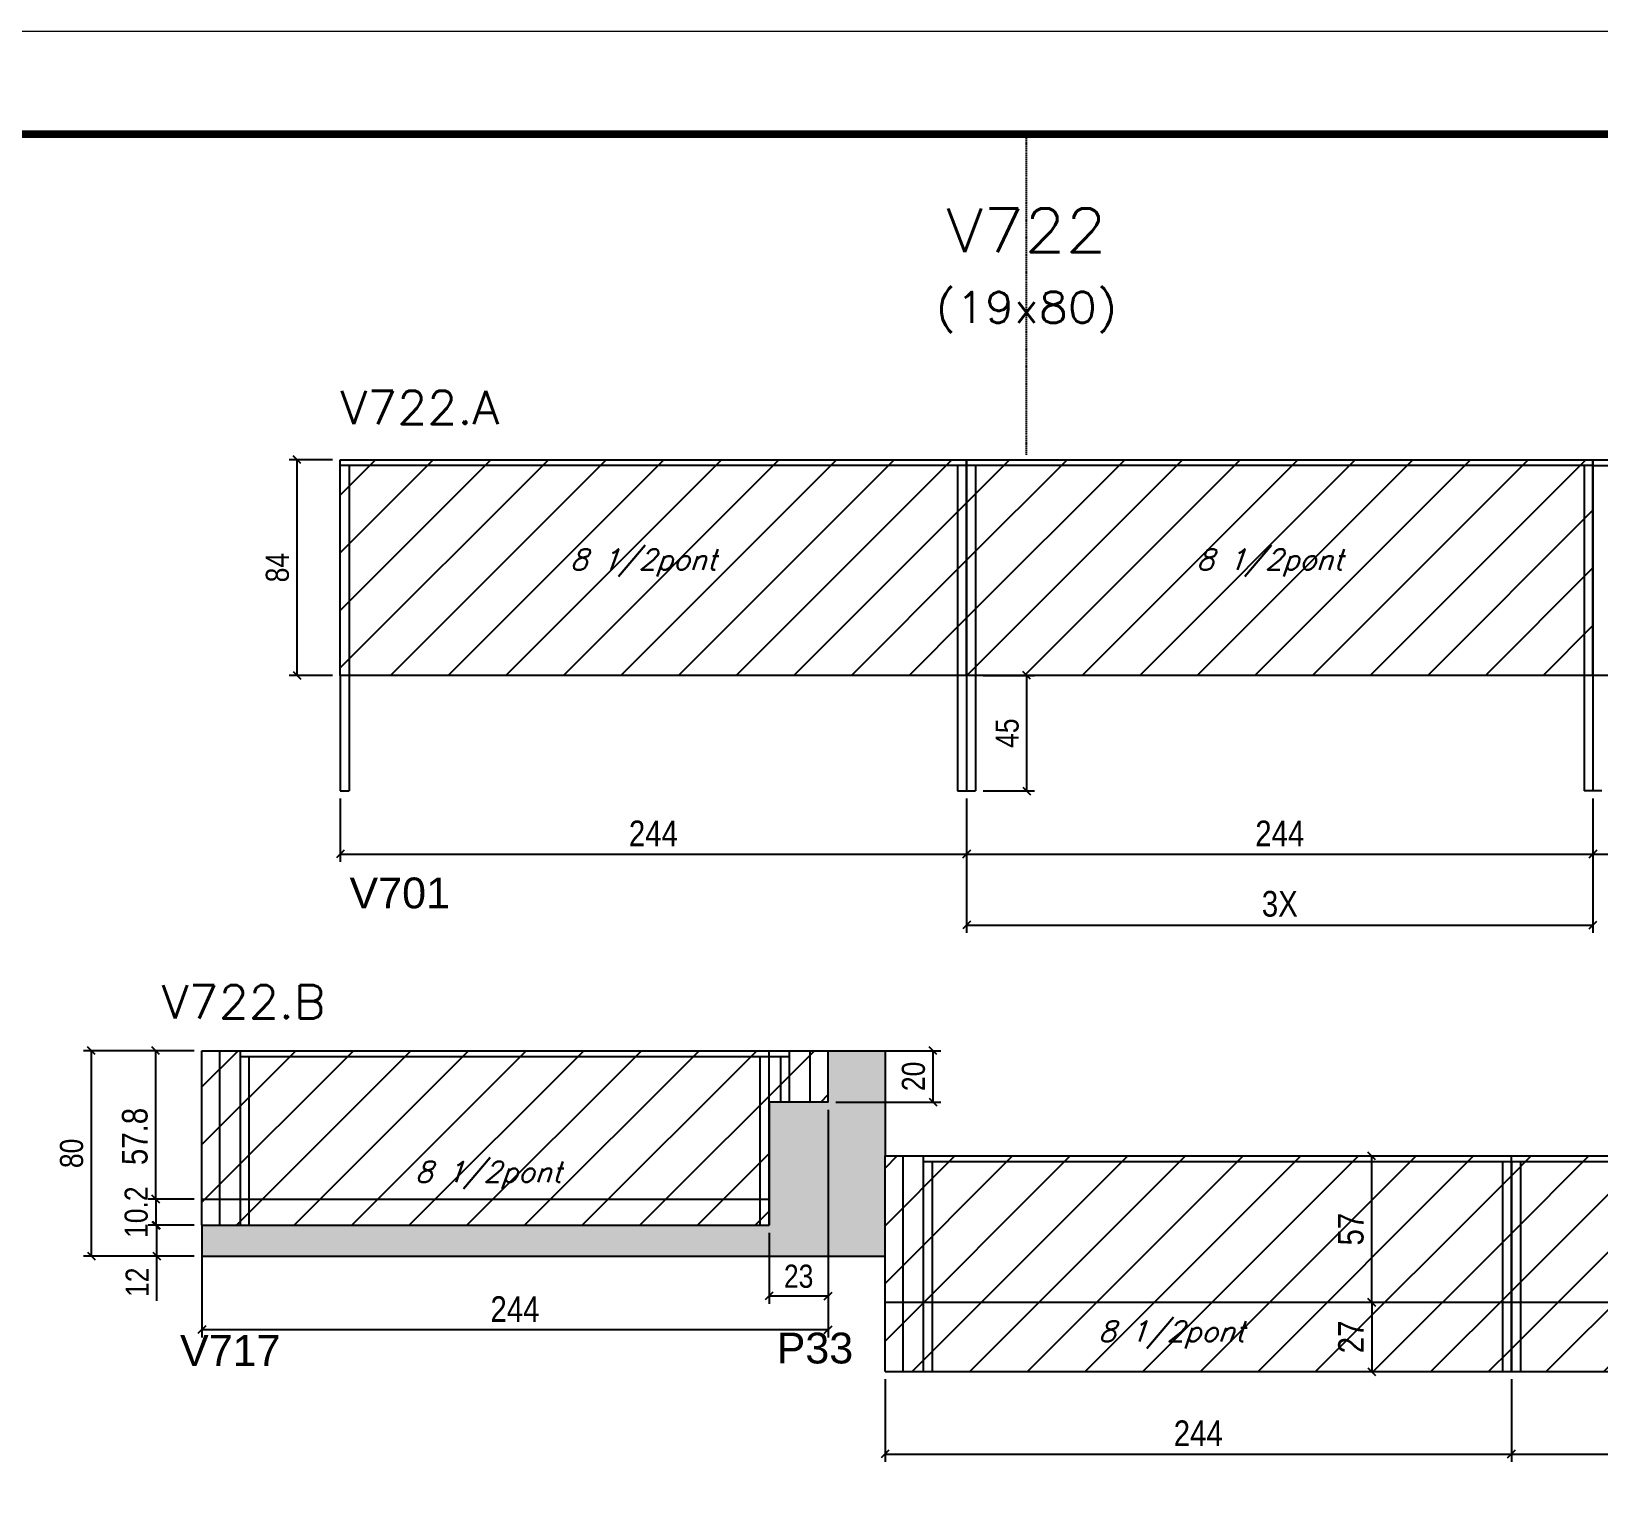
# Model space of a CAD drawing. Extents: x -20960 to -5926, y -2106 to 21915.
# Drawn here: x -11837 to -11226, y 13308 to 13875 of the extents above; entities that cross this region are included whole.
import ezdxf
from ezdxf.enums import TextEntityAlignment as Align

# ---------------------------------------------------------------- set-up
doc = ezdxf.new("R2010")
doc.units = 0
doc.linetypes.add('DASHED', pattern=[0.75, 0.5, -0.25])
doc.linetypes.add('HIDDEN', pattern=[0.375, 0.25, -0.125])
for name, color, linetype in [('5', 5, 'Continuous'), ('COTA', 241, 'Continuous'), ('Painéis', 200, 'Continuous'), ('Reaproveitamento', 251, 'Continuous'), ('SARR_2.2x7', 40, 'Continuous'), ('SARR_3.5x7', 81, 'Continuous'), ('texto', 7, 'Continuous'), ('Texto de Titulo', 7, 'Continuous'), ('Texto Qtd Sarr', 242, 'Continuous')]:
    doc.layers.add(name, color=color, linetype=linetype)
for name, color, linetype, lineweight in [('Folhas', 255, 'Continuous', 9), ('SARRAFO DE PRESSAO', 251, 'DASHED', 9), ('Texto Seção', 7, 'Continuous', 15)]:
    doc.layers.add(name, color=color, linetype=linetype, lineweight=lineweight)
doc.styles.add('COTA TECNICA', font='techl___.ttf', dxfattribs={"height": 10})
doc.styles.add('COTA TECNICA-50', font='techl___.ttf', dxfattribs={"height": 9})
doc.styles.add('REGUA-120', font='ROMANS.shx', dxfattribs={"height": 15})
doc.styles.add('Romans', font='romans.shx')
doc.styles.get("Standard").update_dxf_attribs({"font": 'arial.ttf'})
doc.dimstyles.new('COTA PAINEL-50', dxfattribs={"dimtxt": 9, "dimasz": 3, "dimexe": 3, "dimexo": 3, "dimgap": 3, "dimtad": 1, "dimdec": 1, "dimzin": 12, "dimdsep": 46, "dimtxsty": 'COTA TECNICA-50', "dimblk1": 'OBLIQUE', "dimblk2": 'OBLIQUE', "dimsah": 1, "dimcen": 0.9, "dimclrd": 4, "dimclre": 4, "dimclrt": 240, "dimadec": 1, "dimazin": 3, "dimtfac": 1, "dimtdec": 1, "dimtmove": 0, "dimatfit": 3, "dimfxl": 1, "dimtolj": 1, "dimtzin": 12, "dimarcsym": 0})
doc.dimstyles.new('PAINEL', dxfattribs={"dimtxt": 10, "dimasz": 3, "dimexe": 3, "dimexo": 3, "dimgap": 3, "dimtad": 1, "dimdec": 1, "dimzin": 12, "dimdsep": 46, "dimtxsty": 'COTA TECNICA', "dimblk1": 'OBLIQUE', "dimblk2": 'OBLIQUE', "dimsah": 1, "dimcen": 0.9, "dimclrd": 4, "dimclre": 4, "dimclrt": 240, "dimadec": 1, "dimazin": 3, "dimtfac": 1, "dimtdec": 1, "dimtmove": 0, "dimatfit": 3, "dimfxl": 1, "dimtolj": 1, "dimtzin": 12, "dimarcsym": 0})
pattern_1 = [(45, (-2998.156, -3677.611), (-11.22532, 11.22532), [])]
pattern_2 = [(45, (-1445.447, -3087.304), (-11.22532, 11.22532), [])]

# ---------------------------------------------------------------- blocks, each defined once
blk = doc.blocks.new('9999999999')
at = {"layer": 'Folhas'}
blk.add_lwpolyline([(98138.98, 34190.21), (99623.98, 34190.21), (99623.98, 35240.21), (98138.98, 35240.21)], close=True, dxfattribs=at)
at = {"layer": 'Folhas', "color": 30, "const_width": 3}
blk.add_lwpolyline([(98213.98, 34230.21), (99583.98, 34230.21), (99583.98, 35200.21), (98213.98, 35200.21)], close=True, dxfattribs=at)
blk = doc.blocks.new('_Oblique')
at = {"color": 0, "linetype": 'ByBlock', "lineweight": -2}
blk.add_line((-0.5, -0.5), (0.5, 0.5), dxfattribs=at)
blk = doc.blocks.new('*D903')
at = {"layer": 'COTA', "color": 4, "lineweight": -2, "ltscale": 25, "transparency": 16777216}
for p, q in [((-11526.38, 13455.28), (-11526.38, 13366.56)), ((-11770.36, 13407.28), (-11770.36, 13366.56)), ((-11526.38, 13369.56), (-11770.36, 13369.56))]:
    blk.add_line(p, q, dxfattribs=at)
at = {"layer": 'Defpoints', "color": 0, "ltscale": 25, "transparency": 16777216}
for p in [(-11526.38, 13458.28), (-11770.36, 13410.28), (-11770.36, 13369.56)]:
    blk.add_point(p, dxfattribs=at)
at = {"layer": 'COTA', "color": 4, "lineweight": -2, "ltscale": 25, "transparency": 16777216, "xscale": 3, "yscale": 3, "zscale": 3, "rotation": 180}
blk.add_blockref('_Oblique', (-11770.36, 13369.56), dxfattribs=at)
at = {"layer": 'COTA', "color": 4, "lineweight": -2, "ltscale": 25, "transparency": 16777216, "xscale": 3, "yscale": 3, "zscale": 3}
blk.add_blockref('_Oblique', (-11526.38, 13369.56), dxfattribs=at)
at = {"layer": 'COTA', "color": 240, "ltscale": 25, "transparency": 16777216, "insert": (-11648.37, 13377.63), "char_height": 10, "attachment_point": 5, "style": 'COTA TECNICA'}
blk.add_mtext('\\A1;244', dxfattribs=at)
blk = doc.blocks.new('*D904')
at = {"layer": 'COTA', "color": 4, "lineweight": -2, "ltscale": 25, "transparency": 16777216}
for p, q in [((-11773.36, 13478.28), (-11791.3, 13478.28)), ((-11788.3, 13420.48), (-11788.3, 13478.28)), ((-11773.36, 13420.48), (-11791.3, 13420.48))]:
    blk.add_line(p, q, dxfattribs=at)
at = {"layer": 'Defpoints', "color": 0, "ltscale": 25, "transparency": 16777216}
for p in [(-11788.3, 13478.28), (-11770.36, 13478.28), (-11770.36, 13420.48)]:
    blk.add_point(p, dxfattribs=at)
at = {"layer": 'COTA', "color": 4, "lineweight": -2, "ltscale": 25, "transparency": 16777216, "xscale": 3, "yscale": 3, "zscale": 3}
for p, rotation in [((-11788.3, 13478.28), 90), ((-11788.3, 13420.48), 270)]:
    blk.add_blockref('_Oblique', p, dxfattribs=dict(at, rotation=rotation))
at = {"layer": 'COTA', "color": 240, "ltscale": 25, "transparency": 16777216, "insert": (-11796.43, 13444.88), "char_height": 10, "attachment_point": 5, "rotation": 90, "style": 'COTA TECNICA'}
blk.add_mtext('\\A1;57.8', dxfattribs=at)
blk = doc.blocks.new('*D952')
at = {"layer": 'COTA', "color": 4, "lineweight": -2, "ltscale": 25, "transparency": 16777216}
for p, q in [((-11504.22, 13350.28), (-11504.22, 13318.18)), ((-11260.22, 13350.28), (-11260.22, 13318.18)), ((-11504.22, 13321.18), (-11260.22, 13321.18))]:
    blk.add_line(p, q, dxfattribs=at)
at = {"layer": 'Defpoints', "color": 0, "ltscale": 25, "transparency": 16777216}
for p in [(-11504.22, 13353.28), (-11260.22, 13353.28), (-11260.22, 13321.18)]:
    blk.add_point(p, dxfattribs=at)
at = {"layer": 'COTA', "color": 4, "lineweight": -2, "ltscale": 25, "transparency": 16777216, "xscale": 3, "yscale": 3, "zscale": 3, "rotation": 180}
blk.add_blockref('_Oblique', (-11504.22, 13321.18), dxfattribs=at)
at = {"layer": 'COTA', "color": 4, "lineweight": -2, "ltscale": 25, "transparency": 16777216, "xscale": 3, "yscale": 3, "zscale": 3}
blk.add_blockref('_Oblique', (-11260.22, 13321.18), dxfattribs=at)
at = {"layer": 'COTA', "color": 240, "ltscale": 25, "transparency": 16777216, "insert": (-11382.22, 13329.25), "char_height": 10, "attachment_point": 5, "style": 'COTA TECNICA'}
blk.add_mtext('\\A1;244', dxfattribs=at)
blk = doc.blocks.new('*D953')
at = {"layer": 'COTA', "color": 4, "lineweight": -2, "ltscale": 25, "transparency": 16777216}
for p, q in [((-11260.22, 13350.28), (-11260.22, 13318.18)), ((-11122.24, 13350.28), (-11122.24, 13318.18)), ((-11260.22, 13321.18), (-11122.24, 13321.18))]:
    blk.add_line(p, q, dxfattribs=at)
at = {"layer": 'Defpoints', "color": 0, "ltscale": 25, "transparency": 16777216}
for p in [(-11260.22, 13353.28), (-11122.24, 13353.28), (-11122.24, 13321.18)]:
    blk.add_point(p, dxfattribs=at)
at = {"layer": 'COTA', "color": 4, "lineweight": -2, "ltscale": 25, "transparency": 16777216, "xscale": 3, "yscale": 3, "zscale": 3, "rotation": 180}
blk.add_blockref('_Oblique', (-11260.22, 13321.18), dxfattribs=at)
at = {"layer": 'COTA', "color": 4, "lineweight": -2, "ltscale": 25, "transparency": 16777216, "xscale": 3, "yscale": 3, "zscale": 3}
blk.add_blockref('_Oblique', (-11122.24, 13321.18), dxfattribs=at)
at = {"layer": 'COTA', "color": 240, "ltscale": 25, "transparency": 16777216, "insert": (-11191.23, 13329.42), "char_height": 10, "attachment_point": 5, "style": 'COTA TECNICA'}
blk.add_mtext('\\A1;138', dxfattribs=at)
blk = doc.blocks.new('*D961')
at = {"layer": 'COTA', "color": 4, "lineweight": -2, "ltscale": 25, "transparency": 16777216}
for p, q in [((-11323.73, 13380.28), (-11311.65, 13380.28)), ((-11314.65, 13380.28), (-11314.65, 13353.28)), ((-11323.73, 13353.28), (-11311.65, 13353.28))]:
    blk.add_line(p, q, dxfattribs=at)
at = {"layer": 'Defpoints', "color": 0, "ltscale": 25, "transparency": 16777216}
for p in [(-11326.73, 13380.28), (-11326.73, 13353.28), (-11314.65, 13353.28)]:
    blk.add_point(p, dxfattribs=at)
at = {"layer": 'COTA', "color": 4, "lineweight": -2, "ltscale": 25, "transparency": 16777216, "xscale": 3, "yscale": 3, "zscale": 3}
for p, rotation in [((-11314.65, 13380.28), 90), ((-11314.65, 13353.28), 270)]:
    blk.add_blockref('_Oblique', p, dxfattribs=dict(at, rotation=rotation))
at = {"layer": 'COTA', "color": 240, "ltscale": 25, "transparency": 16777216, "insert": (-11322.72, 13366.78), "char_height": 10, "attachment_point": 5, "rotation": 90, "style": 'COTA TECNICA'}
blk.add_mtext('\\A1;27', dxfattribs=at)
blk = doc.blocks.new('*D905')
at = {"layer": 'COTA', "color": 4, "lineweight": -2, "ltscale": 25, "transparency": 16777216}
for p, q in [((-11326.65, 13437.28), (-11311.65, 13437.28)), ((-11314.65, 13380.28), (-11314.65, 13437.28)), ((-11323.73, 13380.28), (-11311.65, 13380.28))]:
    blk.add_line(p, q, dxfattribs=at)
at = {"layer": 'Defpoints', "color": 0, "ltscale": 25, "transparency": 16777216}
for p in [(-11329.65, 13437.28), (-11314.65, 13437.28), (-11326.73, 13380.28)]:
    blk.add_point(p, dxfattribs=at)
at = {"layer": 'COTA', "color": 4, "lineweight": -2, "ltscale": 25, "transparency": 16777216, "xscale": 3, "yscale": 3, "zscale": 3}
for p, rotation in [((-11314.65, 13437.28), 90), ((-11314.65, 13380.28), 270)]:
    blk.add_blockref('_Oblique', p, dxfattribs=dict(at, rotation=rotation))
at = {"layer": 'COTA', "color": 240, "ltscale": 25, "transparency": 16777216, "insert": (-11322.76, 13408.78), "char_height": 10, "attachment_point": 5, "rotation": 90, "style": 'COTA TECNICA'}
blk.add_mtext('\\A1;57', dxfattribs=at)
blk = doc.blocks.new('*D964')
at = {"layer": 'COTA', "color": 4, "lineweight": -2, "transparency": 16777216}
for p, q in [((-11773.36, 13420.48), (-11791.3, 13420.48)), ((-11788.3, 13420.48), (-11788.3, 13410.28)), ((-11773.36, 13410.28), (-11791.3, 13410.28))]:
    blk.add_line(p, q, dxfattribs=at)
at = {"layer": 'Defpoints', "color": 0, "transparency": 16777216}
for p in [(-11770.36, 13420.48), (-11788.3, 13410.28), (-11770.36, 13410.28)]:
    blk.add_point(p, dxfattribs=at)
at = {"layer": 'COTA', "color": 4, "lineweight": -2, "transparency": 16777216, "xscale": 3, "yscale": 3, "zscale": 3}
for p, rotation in [((-11788.3, 13420.48), 90), ((-11788.3, 13410.28), 270)]:
    blk.add_blockref('_Oblique', p, dxfattribs=dict(at, rotation=rotation))
at = {"layer": 'COTA', "color": 240, "transparency": 16777216, "insert": (-11795.89, 13415.38), "char_height": 9, "attachment_point": 5, "rotation": 90, "style": 'COTA TECNICA-50'}
blk.add_mtext('\\A1;10.2', dxfattribs=at)
blk = doc.blocks.new('*D885')
at = {"layer": 'COTA', "color": 4, "lineweight": -2, "ltscale": 25, "transparency": 16777216}
for p, q in [((-11472.45, 13576.47), (-11472.45, 13524.23)), ((-11228.45, 13576.47), (-11228.45, 13524.23)), ((-11472.45, 13527.23), (-11228.45, 13527.23))]:
    blk.add_line(p, q, dxfattribs=at)
at = {"layer": 'Defpoints', "color": 0, "ltscale": 25, "transparency": 16777216}
for p in [(-11472.45, 13579.47), (-11228.45, 13579.47), (-11228.45, 13527.23)]:
    blk.add_point(p, dxfattribs=at)
at = {"layer": 'COTA', "color": 4, "lineweight": -2, "ltscale": 25, "transparency": 16777216, "xscale": 3, "yscale": 3, "zscale": 3, "rotation": 180}
blk.add_blockref('_Oblique', (-11472.45, 13527.23), dxfattribs=at)
at = {"layer": 'COTA', "color": 4, "lineweight": -2, "ltscale": 25, "transparency": 16777216, "xscale": 3, "yscale": 3, "zscale": 3}
blk.add_blockref('_Oblique', (-11228.45, 13527.23), dxfattribs=at)
at = {"layer": 'COTA', "color": 240, "ltscale": 25, "transparency": 16777216, "insert": (-11350.45, 13535.45), "char_height": 10, "attachment_point": 5, "style": 'COTA TECNICA'}
blk.add_mtext('\\A1;3X', dxfattribs=at)
blk = doc.blocks.new('*D886')
at = {"layer": 'COTA', "color": 4, "lineweight": -2, "ltscale": 25, "transparency": 16777216}
for p, q in [((-11716.45, 13576.47), (-11716.45, 13551.85)), ((-11472.45, 13576.47), (-11472.45, 13551.85)), ((-11716.45, 13554.85), (-11472.45, 13554.85))]:
    blk.add_line(p, q, dxfattribs=at)
at = {"layer": 'Defpoints', "color": 0, "ltscale": 25, "transparency": 16777216}
for p in [(-11716.45, 13579.47), (-11472.45, 13579.47), (-11472.45, 13554.85)]:
    blk.add_point(p, dxfattribs=at)
at = {"layer": 'COTA', "color": 4, "lineweight": -2, "ltscale": 25, "transparency": 16777216, "xscale": 3, "yscale": 3, "zscale": 3, "rotation": 180}
blk.add_blockref('_Oblique', (-11716.45, 13554.85), dxfattribs=at)
at = {"layer": 'COTA', "color": 4, "lineweight": -2, "ltscale": 25, "transparency": 16777216, "xscale": 3, "yscale": 3, "zscale": 3}
blk.add_blockref('_Oblique', (-11472.45, 13554.85), dxfattribs=at)
at = {"layer": 'COTA', "color": 240, "ltscale": 25, "transparency": 16777216, "insert": (-11594.45, 13562.92), "char_height": 10, "attachment_point": 5, "style": 'COTA TECNICA'}
blk.add_mtext('\\A1;244', dxfattribs=at)
blk = doc.blocks.new('*D887')
at = {"layer": 'COTA', "color": 4, "lineweight": -2, "ltscale": 25, "transparency": 16777216}
for p, q in [((-11472.45, 13576.47), (-11472.45, 13551.85)), ((-11228.45, 13576.47), (-11228.45, 13551.85)), ((-11472.45, 13554.85), (-11228.45, 13554.85))]:
    blk.add_line(p, q, dxfattribs=at)
at = {"layer": 'Defpoints', "color": 0, "ltscale": 25, "transparency": 16777216}
for p in [(-11472.45, 13579.47), (-11228.45, 13579.47), (-11228.45, 13554.85)]:
    blk.add_point(p, dxfattribs=at)
at = {"layer": 'COTA', "color": 4, "lineweight": -2, "ltscale": 25, "transparency": 16777216, "xscale": 3, "yscale": 3, "zscale": 3, "rotation": 180}
blk.add_blockref('_Oblique', (-11472.45, 13554.85), dxfattribs=at)
at = {"layer": 'COTA', "color": 4, "lineweight": -2, "ltscale": 25, "transparency": 16777216, "xscale": 3, "yscale": 3, "zscale": 3}
blk.add_blockref('_Oblique', (-11228.45, 13554.85), dxfattribs=at)
at = {"layer": 'COTA', "color": 240, "ltscale": 25, "transparency": 16777216, "insert": (-11350.45, 13562.92), "char_height": 10, "attachment_point": 5, "style": 'COTA TECNICA'}
blk.add_mtext('\\A1;244', dxfattribs=at)
blk = doc.blocks.new('*D932')
at = {"layer": 'COTA', "color": 4, "lineweight": -2, "transparency": 16777216}
for p, q in [((-11465.95, 13624.47), (-11446.03, 13624.47)), ((-11449.03, 13579.47), (-11449.03, 13624.47)), ((-11465.95, 13579.47), (-11446.03, 13579.47))]:
    blk.add_line(p, q, dxfattribs=at)
at = {"layer": 'Defpoints', "color": 0, "transparency": 16777216}
for p in [(-11468.95, 13624.47), (-11449.03, 13624.47), (-11468.95, 13579.47)]:
    blk.add_point(p, dxfattribs=at)
at = {"layer": 'COTA', "color": 4, "lineweight": -2, "transparency": 16777216, "xscale": 3, "yscale": 3, "zscale": 3}
for p, rotation in [((-11449.03, 13624.47), 90), ((-11449.03, 13579.47), 270)]:
    blk.add_blockref('_Oblique', p, dxfattribs=dict(at, rotation=rotation))
at = {"layer": 'COTA', "color": 240, "transparency": 16777216, "insert": (-11456.62, 13601.97), "char_height": 9, "attachment_point": 5, "rotation": 90, "style": 'COTA TECNICA-50'}
blk.add_mtext('\\A1;45', dxfattribs=at)
blk = doc.blocks.new('*D933')
at = {"layer": 'COTA', "color": 4, "lineweight": -2, "transparency": 16777216}
for p, q in [((-11719.45, 13708.47), (-11736.31, 13708.47)), ((-11733.31, 13708.47), (-11733.31, 13624.47)), ((-11719.45, 13624.47), (-11736.31, 13624.47))]:
    blk.add_line(p, q, dxfattribs=at)
at = {"layer": 'Defpoints', "color": 0, "transparency": 16777216}
for p in [(-11716.45, 13708.47), (-11733.31, 13624.47), (-11716.45, 13624.47)]:
    blk.add_point(p, dxfattribs=at)
at = {"layer": 'COTA', "color": 4, "lineweight": -2, "transparency": 16777216, "xscale": 3, "yscale": 3, "zscale": 3}
for p, rotation in [((-11733.31, 13708.47), 90), ((-11733.31, 13624.47), 270)]:
    blk.add_blockref('_Oblique', p, dxfattribs=dict(at, rotation=rotation))
at = {"layer": 'COTA', "color": 240, "transparency": 16777216, "insert": (-11740.9, 13666.47), "char_height": 9, "attachment_point": 5, "rotation": 90, "style": 'COTA TECNICA-50'}
blk.add_mtext('\\A1;84', dxfattribs=at)
blk = doc.blocks.new('*D934')
at = {"layer": 'COTA', "color": 4, "lineweight": -2, "transparency": 16777216}
for p, q in [((-11228.45, 13576.47), (-11228.45, 13551.85)), ((-11194.45, 13576.47), (-11194.45, 13551.85)), ((-11228.45, 13554.85), (-11194.45, 13554.85))]:
    blk.add_line(p, q, dxfattribs=at)
at = {"layer": 'Defpoints', "color": 0, "transparency": 16777216}
for p in [(-11228.45, 13579.47), (-11194.45, 13579.47), (-11194.45, 13554.85)]:
    blk.add_point(p, dxfattribs=at)
at = {"layer": 'COTA', "color": 4, "lineweight": -2, "transparency": 16777216, "xscale": 3, "yscale": 3, "zscale": 3, "rotation": 180}
blk.add_blockref('_Oblique', (-11228.45, 13554.85), dxfattribs=at)
at = {"layer": 'COTA', "color": 4, "lineweight": -2, "transparency": 16777216, "xscale": 3, "yscale": 3, "zscale": 3}
blk.add_blockref('_Oblique', (-11194.45, 13554.85), dxfattribs=at)
at = {"layer": 'COTA', "color": 240, "transparency": 16777216, "insert": (-11211.45, 13562.55), "char_height": 9, "attachment_point": 5, "style": 'COTA TECNICA-50'}
blk.add_mtext('\\A1;34', dxfattribs=at)
blk = doc.blocks.new('*D891')
at = {"layer": 'COTA', "color": 4, "lineweight": -2, "transparency": 16777216}
for p, q in [((-11773.36, 13478.28), (-11816.45, 13478.28)), ((-11813.45, 13478.28), (-11813.45, 13398.28)), ((-11773.36, 13398.28), (-11816.45, 13398.28))]:
    blk.add_line(p, q, dxfattribs=at)
at = {"layer": 'Defpoints', "color": 0, "transparency": 16777216}
for p in [(-11770.36, 13478.28), (-11813.45, 13398.28), (-11770.36, 13398.28)]:
    blk.add_point(p, dxfattribs=at)
at = {"layer": 'COTA', "color": 4, "lineweight": -2, "transparency": 16777216, "xscale": 3, "yscale": 3, "zscale": 3}
for p, rotation in [((-11813.45, 13478.28), 90), ((-11813.45, 13398.28), 270)]:
    blk.add_blockref('_Oblique', p, dxfattribs=dict(at, rotation=rotation))
at = {"layer": 'COTA', "color": 240, "transparency": 16777216, "insert": (-11821.06, 13438.28), "char_height": 9, "attachment_point": 5, "rotation": 90, "style": 'COTA TECNICA-50'}
blk.add_mtext('\\A1;80', dxfattribs=at)
blk = doc.blocks.new('*D935')
at = {"layer": 'COTA', "color": 4, "lineweight": -2, "transparency": 16777216}
for p, q in [((-11773.36, 13410.28), (-11791, 13410.28)), ((-11788, 13410.28), (-11788, 13398.28)), ((-11773.36, 13398.28), (-11791, 13398.28)), ((-11788, 13398.28), (-11788, 13380.89))]:
    blk.add_line(p, q, dxfattribs=at)
at = {"layer": 'Defpoints', "color": 0, "transparency": 16777216}
for p in [(-11770.36, 13410.28), (-11788, 13398.28), (-11770.36, 13398.28)]:
    blk.add_point(p, dxfattribs=at)
at = {"layer": 'COTA', "color": 4, "lineweight": -2, "transparency": 16777216, "xscale": 3, "yscale": 3, "zscale": 3}
for p, rotation in [((-11788, 13410.28), 90), ((-11788, 13398.28), 270)]:
    blk.add_blockref('_Oblique', p, dxfattribs=dict(at, rotation=rotation))
at = {"layer": 'COTA', "color": 240, "transparency": 16777216, "insert": (-11795.55, 13388.09), "char_height": 9, "attachment_point": 5, "rotation": 90, "style": 'COTA TECNICA-50'}
blk.add_mtext('\\A1;12', dxfattribs=at)
blk = doc.blocks.new('titulo1')
at = {"layer": 'Defpoints', "color": 252, "linetype": 'HIDDEN', "ltscale": 2}
blk.add_line((0, 0), (0, 125), dxfattribs=at)
at = {"layer": 'Defpoints', "style": 'Romans', "oblique": 15}
blk.add_attdef('FOLHA', text='', height=10, dxfattribs=at).set_placement((0, 15.58), align=Align.MIDDLE_CENTER)
at = {"layer": 'Texto Qtd Sarr', "color": 3, "style": 'Romans', "oblique": 15}
for tag, height, p in [('TITULO', 17, (0, 71.45)), ('SEÇÃO', 12, (0, 41.55))]:
    blk.add_attdef(tag, text='', height=height, dxfattribs=at).set_placement(p, align=Align.MIDDLE_CENTER)
blk = doc.blocks.new('*D1770')
at = {"layer": 'COTA', "color": 4, "lineweight": -2, "transparency": 16777216}
for p, q in [((-11526.38, 13455.28), (-11526.38, 13379.68)), ((-11549.38, 13407.28), (-11549.38, 13379.68)), ((-11526.38, 13382.68), (-11549.38, 13382.68))]:
    blk.add_line(p, q, dxfattribs=at)
at = {"layer": 'Defpoints', "color": 0, "transparency": 16777216}
for p in [(-11526.38, 13458.28), (-11549.38, 13410.28), (-11549.38, 13382.68)]:
    blk.add_point(p, dxfattribs=at)
at = {"layer": 'COTA', "color": 4, "lineweight": -2, "transparency": 16777216, "xscale": 3, "yscale": 3, "zscale": 3, "rotation": 180}
blk.add_blockref('_Oblique', (-11549.38, 13382.68), dxfattribs=at)
at = {"layer": 'COTA', "color": 4, "lineweight": -2, "transparency": 16777216, "xscale": 3, "yscale": 3, "zscale": 3}
blk.add_blockref('_Oblique', (-11526.38, 13382.68), dxfattribs=at)
at = {"layer": 'COTA', "color": 240, "transparency": 16777216, "insert": (-11537.88, 13390.38), "char_height": 9, "attachment_point": 5, "style": 'COTA TECNICA-50'}
blk.add_mtext('\\A1;23', dxfattribs=at)
blk = doc.blocks.new('*D1771')
at = {"layer": 'COTA', "color": 4, "lineweight": -2, "transparency": 16777216}
for p, q in [((-11523.38, 13478.28), (-11482.54, 13478.28)), ((-11485.54, 13458.28), (-11485.54, 13478.28)), ((-11523.38, 13458.28), (-11482.54, 13458.28))]:
    blk.add_line(p, q, dxfattribs=at)
at = {"layer": 'Defpoints', "color": 0, "transparency": 16777216}
for p in [(-11526.38, 13478.28), (-11485.54, 13478.28), (-11526.38, 13458.28)]:
    blk.add_point(p, dxfattribs=at)
at = {"layer": 'COTA', "color": 4, "lineweight": -2, "transparency": 16777216, "xscale": 3, "yscale": 3, "zscale": 3}
for p, rotation in [((-11485.54, 13478.28), 90), ((-11485.54, 13458.28), 270)]:
    blk.add_blockref('_Oblique', p, dxfattribs=dict(at, rotation=rotation))
at = {"layer": 'COTA', "color": 240, "transparency": 16777216, "insert": (-11493.13, 13468.28), "char_height": 9, "attachment_point": 5, "rotation": 90, "style": 'COTA TECNICA-50'}
blk.add_mtext('\\A1;20', dxfattribs=at)

msp = doc.modelspace()

# ---------------------------------------------------------------- hatches: boundary and pattern name
at = {"layer": 'COTA', "linetype": 'ByBlock'}
h = msp.add_hatch(dxfattribs=at)
h.set_pattern_fill('AR-CONC', color=256, scale=0.03)
h.set_pattern_definition([(50, (-150685.6413, -13946.3305), (5.46554007, -0.47817257), [0.5715, -6.2865]), (355, (-150685.6413, -13946.3305), (-1.05730264, 5.73170536), [0.4572, -5.02921753]), (100.4514447, (-150685.186, -13946.3704), (4.40823741, 5.25353256), [0.48570026, -5.34270734]), (46.1842, (-150685.641, -13944.8065), (8.13237123, -1.26126984), [0.85725, -9.42975]), (96.6355576, (-150684.964, -13944.912), (7.122124, 7.42278374), [0.7285507, -8.01406824]), (351.184151, (-150685.641, -13944.8065), (7.122124, 7.42278374), [0.685799, -7.54379196]), (21, (-150684.8793, -13945.1875), (4.54843174, -3.06795595), [0.5715, -6.2865]), (326, (-150684.8793, -13945.1875), (1.85406085, 5.52563898), [0.4572, -5.0292]), (71.451445, (-150684.5003, -13945.443), (6.40249258, 2.45768307), [0.48570026, -5.34269813]), (37.5, (-150685.6413, -13946.3305), (0.092658098, 2.536651166), [0, -4.96824, 0, -5.1054, 0, -5.04825]), (7.5, (-150685.6413, -13946.3305), (2.004589875, 3.005417245), [0, -2.91084, 0, -4.85394, 0, -1.92405]), (327.5, (-150687.3406, -13946.3305), (4.067717855, -0.17186232), [0, -1.905, 0, -5.9436, 0, -7.8867]), (317.5, (-150688.1026, -13946.3305), (4.44387544, 0.76279473), [0, -2.4765, 0, -3.94716, 0, -5.6007])])
h.paths.add_polyline_path([(-11526.38, 13458.28), (-11549.38, 13458.28), (-11549.38, 13410.28), (-11770.36, 13410.28), (-11770.36, 13398.28), (-11504.22, 13398.28), (-11504.22, 13478.28), (-11526.38, 13478.28)])
at = {"layer": 'Reaproveitamento'}
h = msp.add_hatch(dxfattribs=at)
h.set_pattern_fill('ANSI31', color=256, scale=5)
h.set_pattern_definition(pattern_2)
h.paths.add_polyline_path([(-11472.45, 13624.47), (-11472.45, 13708.47), (-11716.45, 13708.47), (-11716.45, 13624.47)])
h = msp.add_hatch(dxfattribs=at)
h.set_pattern_fill('ANSI31', color=256, scale=5)
h.set_pattern_definition(pattern_2)
h.paths.add_polyline_path([(-11228.45, 13624.47), (-11228.45, 13708.47), (-11472.45, 13708.47), (-11472.45, 13624.47)])
h = msp.add_hatch(dxfattribs=at)
h.set_pattern_fill('ANSI31', color=256, scale=5)
h.paths.add_polyline_path([(-11549.38, 13458.28), (-11526.38, 13458.28), (-11526.38, 13478.28), (-11770.36, 13478.28), (-11770.36, 13410.28), (-11549.38, 13410.28)])
h = msp.add_hatch(dxfattribs=at)
h.set_pattern_fill('ANSI31', color=256, scale=5)
h.set_pattern_definition(pattern_1)
h.paths.add_polyline_path([(-11260.22, 13353.28), (-11260.22, 13437.28), (-11504.22, 13437.28), (-11504.22, 13353.28)])
h = msp.add_hatch(dxfattribs=at)
h.set_pattern_fill('ANSI31', color=256, scale=5)
h.set_pattern_definition(pattern_1)
h.paths.add_polyline_path([(-11149.24, 13373.28), (-11149.24, 13437.28), (-11260.22, 13437.28), (-11260.22, 13353.28), (-11122.24, 13353.28), (-11122.24, 13373.28)])

# ---------------------------------------------------------------- linework, layer by layer
at = {"layer": 'COTA', "linetype": 'ByBlock'}
for p, q in [((-11526.38, 13478.28), (-11504.22, 13478.28)), ((-11504.22, 13478.28), (-11504.22, 13437.28)), ((-11770.36, 13410.28), (-11770.36, 13398.28)), ((-11770.36, 13398.28), (-11504.22, 13398.28))]:
    msp.add_line(p, q, dxfattribs=at)
at = {"layer": 'Painéis'}
for p, q in [((-11770.36, 13478.28), (-11526.38, 13478.28)), ((-11526.38, 13458.28), (-11549.38, 13458.28)), ((-11549.38, 13458.28), (-11549.38, 13410.28)), ((-11504.22, 13437.28), (-11149.24, 13437.28)), ((-11770.36, 13420.48), (-11549.38, 13420.48)), ((-11770.36, 13410.28), (-11549.38, 13410.28)), ((-11504.22, 13380.28), (-11149.24, 13380.28)), ((-11504.22, 13353.28), (-10803.26, 13353.28))]:
    msp.add_line(p, q, dxfattribs=at)
at = {"layer": 'Painéis', "ltscale": 25}
for p, q in [((-11770.36, 13410.28), (-11770.36, 13478.28)), ((-11526.38, 13458.28), (-11526.38, 13478.28)), ((-11504.22, 13353.28), (-11504.22, 13437.28)), ((-11260.22, 13353.28), (-11260.22, 13437.28))]:
    msp.add_line(p, q, dxfattribs=at)
at = {"layer": 'Painéis'}
for points in [[(-11716.45, 13708.47), (-11472.45, 13708.47), (-11472.45, 13624.47), (-11716.45, 13624.47)], [(-11472.45, 13708.47), (-11228.45, 13708.47), (-11228.45, 13624.47), (-11472.45, 13624.47)], [(-11228.45, 13708.47), (-11194.45, 13708.47), (-11194.45, 13624.47), (-11228.45, 13624.47)]]:
    msp.add_lwpolyline(points, close=True, dxfattribs=at)
at = {"layer": 'SARR_2.2x7', "linetype": 'Continuous'}
for p, q in [((-11472.45, 13706.27), (-11716.45, 13706.27)), ((-11228.45, 13706.27), (-11472.45, 13706.27)), ((-11228.45, 13706.27), (-11194.45, 13706.27)), ((-11763.36, 13420.48), (-11763.36, 13478.28)), ((-11755.36, 13476.08), (-11541.38, 13476.08)), ((-11533.38, 13458.28), (-11533.38, 13478.28)), ((-11497.22, 13353.28), (-11497.22, 13437.28)), ((-11489.22, 13435.08), (-11260.22, 13435.08)), ((-11260.22, 13435.08), (-11149.24, 13435.08)), ((-11763.36, 13410.28), (-11763.36, 13420.48))]:
    msp.add_line(p, q, dxfattribs=at)
at = {"layer": 'SARR_3.5x7'}
for p, q in [((-11712.95, 13706.27), (-11712.95, 13579.47)), ((-11475.95, 13706.27), (-11475.95, 13579.47)), ((-11468.95, 13706.27), (-11468.95, 13579.47)), ((-11231.95, 13706.27), (-11231.95, 13579.47)), ((-11716.45, 13624.47), (-11716.45, 13579.47)), ((-11472.45, 13624.47), (-11472.45, 13579.47)), ((-11228.45, 13624.47), (-11228.45, 13579.47)), ((-11716.45, 13579.47), (-11712.95, 13579.47)), ((-11475.95, 13579.47), (-11468.95, 13579.47)), ((-11224.95, 13579.47), (-11231.95, 13579.47)), ((-11755.36, 13410.28), (-11755.36, 13478.28)), ((-11751.86, 13410.28), (-11751.86, 13476.08)), ((-11552.88, 13410.28), (-11552.88, 13476.08)), ((-11549.38, 13410.28), (-11549.38, 13478.28)), ((-11544.88, 13458.28), (-11544.88, 13476.08)), ((-11541.38, 13458.28), (-11541.38, 13478.28)), ((-11489.22, 13353.28), (-11489.22, 13437.28)), ((-11485.72, 13353.28), (-11485.72, 13435.08)), ((-11263.72, 13435.08), (-11263.72, 13353.28)), ((-11260.22, 13435.08), (-11260.22, 13353.28)), ((-11256.72, 13435.08), (-11256.72, 13353.28)), ((-11755.36, 13410.28), (-11751.86, 13410.28)), ((-11552.88, 13410.28), (-11549.38, 13410.28)), ((-11489.22, 13353.28), (-11485.72, 13353.28)), ((-11263.72, 13353.28), (-11256.72, 13353.28))]:
    msp.add_line(p, q, dxfattribs=at)

# ---------------------------------------------------------------- block references
at = {"layer": 'SARRAFO DE PRESSAO', "color": 6, "linetype": 'ByBlock'}
msp.add_blockref('9999999999', (-110345.98, -21364.84), dxfattribs=at)
at = {"layer": 'Texto Seção'}
ref = msp.add_blockref('titulo1', (-11449.15, 13710.37), dxfattribs=at)
ref.add_attrib('TITULO', 'V722', dxfattribs={"layer": 'Texto de Titulo', "color": 7, "height": 17, "style": 'Romans', "width": 1.1}).set_placement((-11449.15, 13797.87), align=Align.MIDDLE_CENTER)
ref.add_attrib('SEÇÃO', '(19x80)', dxfattribs={"layer": 'Texto de Titulo', "color": 7, "height": 12, "style": 'Romans', "width": 1.1}).set_placement((-11449.15, 13767.87), align=Align.MIDDLE_CENTER)

# ---------------------------------------------------------------- texts
at = {"layer": '5', "linetype": 'Continuous'}
for s, p in [('V701', (-11712.84, 13533.74)), ('V717', (-11778.85, 13355.52)), ('P33', (-11546.45, 13356.45))]:
    msp.add_text(s, height=12, rotation=0.00004, dxfattribs=at).set_placement(p)
at = {"layer": 'texto', "color": 2, "char_height": 8, "attachment_point": 5, "style": 'Romans'}
for insert in [(-11598.35, 13668.32), (-11354.35, 13668.32), (-11658.75, 13429.76), (-11392.61, 13367.64)]:
    msp.add_mtext('{\\Q19;\\C256;8 1/2pont}', dxfattribs=dict(at, insert=insert))
at = {"layer": 'Texto Seção', "style": 'REGUA-120', "width": 1.05}
for s, p in [('V722.A', (-11716.46, 13722.37)), ('V722.B', (-11785.99, 13490.83))]:
    msp.add_text(s, height=13, dxfattribs=at).set_placement(p)

# ---------------------------------------------------------------- dimensions: what is measured, and where the dimension line sits
at = {"layer": 'COTA', "color": 1}
for base, p1, p2, picture, middle in [((-11733.31, 13624.47), (-11716.45, 13708.47), (-11716.45, 13624.47), '*D933', (-11740.9, 13666.47)), ((-11449.03, 13624.47), (-11468.95, 13579.47), (-11468.95, 13624.47), '*D932', (-11456.62, 13601.97)), ((-11813.45, 13398.28), (-11770.36, 13478.28), (-11770.36, 13398.28), '*D891', (-11821.06, 13438.28)), ((-11788, 13398.28), (-11770.36, 13410.28), (-11770.36, 13398.28), '*D935', (-11795.55, 13388.09))]:
    dim = msp.add_linear_dim(base=base, p1=p1, p2=p2, angle=90, dimstyle='COTA PAINEL-50', dxfattribs=at)
    dim.commit()
    dim.dimension.update_dxf_attribs({"geometry": picture, "text_midpoint": middle})
at = {"layer": 'COTA', "ltscale": 25}
for base, p1, p2, picture, middle in [((-11472.45, 13554.85), (-11716.45, 13579.47), (-11472.45, 13579.47), '*D886', (-11594.45, 13562.92)), ((-11770.36, 13369.56), (-11526.38, 13458.28), (-11770.36, 13410.28), '*D903', (-11648.37, 13377.63)), ((-11260.22, 13321.18), (-11504.22, 13353.28), (-11260.22, 13353.28), '*D952', (-11382.22, 13329.25))]:
    dim = msp.add_linear_dim(base=base, p1=p1, p2=p2, dimstyle='PAINEL', dxfattribs=at)
    dim.commit()
    dim.dimension.update_dxf_attribs({"geometry": picture, "text_midpoint": middle})
dim = msp.add_linear_dim(base=(-11228.45, 13527.23), p1=(-11472.45, 13579.47), p2=(-11228.45, 13579.47), text='3X', dimstyle='PAINEL', dxfattribs=at)
dim.commit()
dim.dimension.update_dxf_attribs({"geometry": '*D885', "text_midpoint": (-11350.45, 13535.45)})
for base, p1, p2, picture, middle in [((-11228.45, 13554.85), (-11472.45, 13579.47), (-11228.45, 13579.47), '*D887', (-11350.45, 13562.92)), ((-11122.24, 13321.18), (-11260.22, 13353.28), (-11122.24, 13353.28), '*D953', (-11191.23, 13329.42))]:
    dim = msp.add_linear_dim(base=base, p1=p1, p2=p2, dimstyle='PAINEL', override={"dimtmove": 1}, dxfattribs=at)
    dim.commit()
    dim.dimension.update_dxf_attribs({"geometry": picture, "text_midpoint": middle})
at = {"layer": 'COTA', "color": 1}
dim = msp.add_linear_dim(base=(-11194.45, 13554.85), p1=(-11228.45, 13579.47), p2=(-11194.45, 13579.47), dimstyle='COTA PAINEL-50', dxfattribs=at)
dim.commit()
dim.dimension.update_dxf_attribs({"geometry": '*D934', "text_midpoint": (-11211.45, 13562.55)})
at = {"layer": 'COTA', "ltscale": 25}
dim = msp.add_linear_dim(base=(-11788.3, 13478.28), p1=(-11770.36, 13420.48), p2=(-11770.36, 13478.28), angle=90, dimstyle='PAINEL', dxfattribs=at)
dim.commit()
dim.dimension.update_dxf_attribs({"geometry": '*D904', "text_midpoint": (-11788.3, 13444.88), "dimtype": 160})
at = {"layer": 'COTA'}
dim = msp.add_linear_dim(base=(-11485.54, 13478.28), p1=(-11526.38, 13458.28), p2=(-11526.38, 13478.28), angle=90, dimstyle='COTA PAINEL-50', dxfattribs=at)
dim.commit()
dim.dimension.update_dxf_attribs({"geometry": '*D1771', "text_midpoint": (-11493.13, 13468.28)})
dim = msp.add_linear_dim(base=(-11549.38, 13382.68), p1=(-11526.38, 13458.28), p2=(-11549.38, 13410.28), dimstyle='COTA PAINEL-50', dxfattribs=at)
dim.commit()
dim.dimension.update_dxf_attribs({"geometry": '*D1770', "text_midpoint": (-11537.88, 13390.38)})
at = {"layer": 'COTA', "ltscale": 25}
for base, p2, picture, middle in [((-11314.65, 13437.28), (-11329.65, 13437.28), '*D905', (-11322.76, 13408.78)), ((-11314.65, 13353.28), (-11326.73, 13353.28), '*D961', (-11322.72, 13366.78))]:
    dim = msp.add_linear_dim(base=base, p1=(-11326.73, 13380.28), p2=p2, angle=90, dimstyle='PAINEL', dxfattribs=at)
    dim.commit()
    dim.dimension.update_dxf_attribs({"geometry": picture, "text_midpoint": middle})
at = {"layer": 'COTA'}
dim = msp.add_linear_dim(base=(-11788.3, 13410.28), p1=(-11770.36, 13420.48), p2=(-11770.36, 13410.28), angle=90, dimstyle='COTA PAINEL-50', dxfattribs=at)
dim.commit()
dim.dimension.update_dxf_attribs({"geometry": '*D964', "text_midpoint": (-11788.3, 13415.38), "dimtype": 160})

doc.saveas('drawing.dxf')
